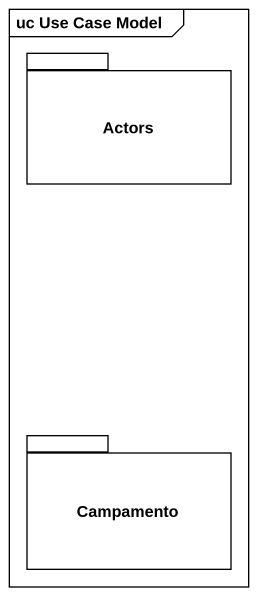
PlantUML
@startuml
mainframe uc Use Case Model
package Actors {
}
package Campamento {
}
@enduml
